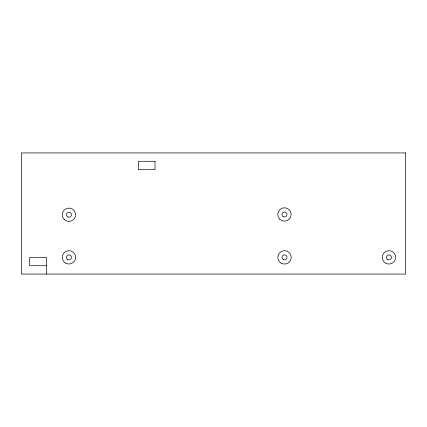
<?xml version="1.0" encoding="UTF-8"?>
<svg xmlns="http://www.w3.org/2000/svg" width="427" height="427" viewBox="0 0 427 427"><rect width="100%" height="100%" fill="white"/><g stroke="black" fill="none" stroke-linecap="round" stroke-linejoin="round"><path stroke-width="0.64" d="M46.415 265.717L29.703 265.717L29.703 257.358L46.415 257.358L46.415 274.07M405.65 152.93L21.35 152.93L21.35 274.07L405.65 274.07L405.65 152.93M155.017 161.283L138.311 161.283L138.311 169.642L155.017 169.642L155.017 161.283M385.597 263.149A6.683 6.683 0 0 0 395.626 257.358A6.683 6.683 0 0 0 385.597 251.572A6.683 6.683 0 0 0 385.597 263.149M281.169 263.149A6.683 6.683 0 0 0 291.198 257.358A6.683 6.683 0 0 0 281.169 251.572A6.683 6.683 0 0 0 281.169 263.149M65.63 263.149A6.683 6.683 0 0 0 75.654 257.358A6.683 6.683 0 0 0 65.63 251.572A6.683 6.683 0 0 0 65.63 263.149M279.717 219.195A6.683 6.683 0 0 0 290.899 216.201A6.683 6.683 0 0 0 282.711 208.013A6.683 6.683 0 0 0 279.717 219.195M64.242 219.478A6.683 6.683 0 0 0 75.424 216.484A6.683 6.683 0 0 0 67.242 208.296A6.683 6.683 0 0 0 64.242 219.478M387.689 259.531A2.509 2.509 0 0 0 391.447 257.358A2.509 2.509 0 0 0 387.689 255.191A2.509 2.509 0 0 0 387.689 259.531M283.192 216.638A2.509 2.509 0 0 0 286.949 214.466A2.509 2.509 0 0 0 283.192 212.299A2.509 2.509 0 0 0 283.192 216.638M283.261 259.531A2.509 2.509 0 0 0 287.019 257.358A2.509 2.509 0 0 0 283.261 255.191A2.509 2.509 0 0 0 283.261 259.531M67.717 259.531A2.509 2.509 0 0 0 71.474 257.358A2.509 2.509 0 0 0 67.717 255.191A2.509 2.509 0 0 0 67.717 259.531M67.717 216.921A2.509 2.509 0 0 0 71.474 214.754A2.509 2.509 0 0 0 67.717 212.582A2.509 2.509 0 0 0 67.717 216.921"/></g></svg>
